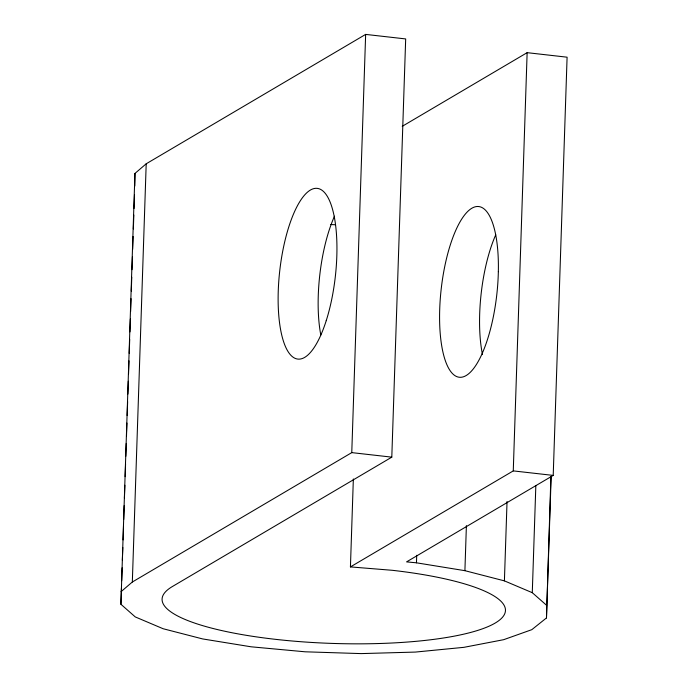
<?xml version="1.0" encoding="UTF-8"?>
<svg xmlns="http://www.w3.org/2000/svg" width="688" height="688" viewBox="0 0 688 688"><rect width="100%" height="100%" fill="white"/><g stroke="black" fill="none" stroke-linecap="round" stroke-linejoin="round"><path stroke-width="1.03" d="M551.165 476.397L546.47 617.944L531.815 629.666L503.668 639.685L463.936 647.331L415.337 652.078L361.183 653.6L305.154 651.803L251.077 646.797L202.633 638.928L163.133 628.737L135.261 616.921L120.907 604.27L134.943 173.445L146.2 163.796L365.646 34.4L405.679 38.932L391.799 457.15L172.361 586.546A171.785 38.64 1.9 0 0 275.252 639.307A171.785 38.64 1.9 0 0 495.179 623.061A171.785 38.64 1.9 0 0 392.289 570.3L350.433 566.903L353.348 478.968M134.788 186.052L134.943 173.445M546.47 617.944L550.899 476.655M120.907 604.27L121.449 588.188M121.69 580.681L122.12 567.815M122.369 560.307L122.799 547.433M123.049 539.934L123.505 525.993M123.72 519.552L124.184 505.611M124.433 498.112L124.863 485.238M125.147 476.664L125.569 463.789M125.818 456.29L126.248 443.416M126.497 435.908L126.927 423.043M127.168 415.535L127.633 401.594M127.882 394.086L128.312 381.221M128.561 373.713L128.983 360.847M129.232 353.34L129.697 339.399M129.946 331.891L130.376 319.026M130.625 311.518L131.047 298.652M131.296 291.144L131.761 277.204M132.01 269.696L132.44 256.83M132.689 249.323L133.111 236.457M133.36 228.949L133.825 215.009M134.04 208.576L134.504 194.635M121.071 591.663L132.328 582.014L146.2 163.796M132.328 582.014L351.766 452.618L365.646 34.4M546.633 605.337L532.28 592.686L504.407 580.87L464.907 570.679L416.464 562.81L416.713 555.302M464.907 570.679L466.395 525.641M504.407 580.87L507.039 501.509M350.433 566.903L513.265 470.893L527.137 52.666L567.093 57.19L553.212 475.408L406.548 561.89L416.464 562.81M532.28 592.686L535.84 485.453M402.239 126.317L527.137 52.666M351.766 452.618L391.799 457.15M513.265 470.893L553.212 475.408M320.806 334.996A85.888 27.933 -83.5 0 1 334.497 216.187M335.013 224.744A171.785 38.64 1.9 0 1 330.739 224.529M482.494 354.621A85.888 27.933 -83.5 0 1 495.747 234.814M498.344 271.648L498.258 274.718A85.888 27.933 -83.5 0 1 452.265 373.36A85.888 27.933 -83.5 0 1 456.118 229.577A85.888 27.933 -83.5 0 1 498.344 271.648M326.232 320.651A85.888 27.933 -83.5 0 0 317.753 188.443A85.888 27.933 -83.5 0 0 278.52 312.017A85.888 27.933 -83.5 0 0 326.232 320.651"/></g></svg>
